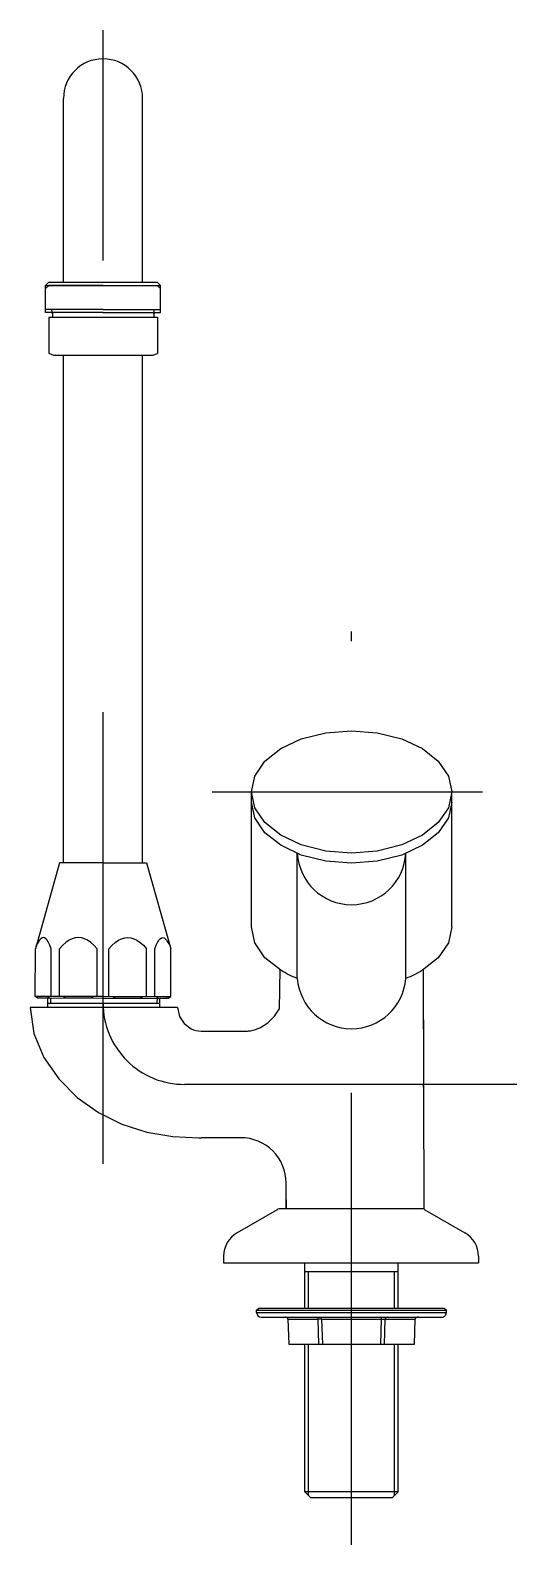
# Model space of a CAD drawing. Extents: x 66.492 to 66.599, y -27.491 to -27.156.
import ezdxf

# ---------------------------------------------------------------- set-up
doc = ezdxf.new("R2010")
doc.units = 0
doc.header["$LTSCALE"] = 0.2
doc.header["$MEASUREMENT"] = 0
doc.linetypes.add('AXES', pattern=[0.54, 0.3, -0.08, 0.08, -0.08])
doc.linetypes.add('CONTINU', pattern=[0])
doc.layers.get('0').update_dxf_attribs({"linetype": 'CONTINUOUS'})
doc.layers.add('DECA_EIXOS', color=5, linetype='AXES')

msp = doc.modelspace()

# ---------------------------------------------------------------- linework, layer by layer
at = {"linetype": 'CONTINU'}
for points in [[(66.51665, -27.17091, 0.99998), (66.49915, -27.17091)], [(66.5509, -27.338, 0.950545), (66.57491, -27.338)], [(66.5509, -27.36575, -0.042804), (66.54722, -27.36394), (66.54371, -27.36115), (66.54147, -27.35784), (66.54073, -27.35435)], [(66.58508, -27.35435), (66.58433, -27.35784), (66.58209, -27.36115), (66.57858, -27.36394, -0.042807), (66.5749, -27.36575)], [(66.5509, -27.36575, 0.926351), (66.5749, -27.36575)], [(66.52741, -27.37687, 0.108157), (66.52961, -27.3774)], [(66.53961, -27.3774, 0.041059), (66.54053, -27.37731)], [(66.54053, -27.37731, 0.070486), (66.54275, -27.37658)], [(66.5484, -27.411, 0.414217), (66.5384, -27.401)], [(66.54722, -27.41671, 0.131652), (66.54642, -27.41693)], [(66.57916, -27.41693, 0.131652), (66.57836, -27.41671)], [(66.53759, -27.42203, 0.268069), (66.53459, -27.42722)], [(66.59099, -27.42722, 0.26795), (66.58799, -27.42203)], [(66.5419, -27.43971, 0.414208), (66.5429, -27.44071)], [(66.5488, -27.44118, 0.398474), (66.54817, -27.44071)], [(66.54837, -27.44071), (66.54858, -27.44077, -0.239788), (66.5488, -27.44118)], [(66.55498, -27.44071), (66.5552, -27.44077, -0.239816), (66.55542, -27.44118)], [(66.57082, -27.44071), (66.57061, -27.44077, 0.239832), (66.57038, -27.44118)], [(66.57744, -27.44071), (66.57722, -27.44077, 0.239775), (66.577, -27.44118)], [(66.57764, -27.44071, 0.398536), (66.577, -27.44118)], [(66.5829, -27.44071, 0.414302), (66.5839, -27.43971)]]:
    msp.add_lwpolyline(points, format="xyb", dxfattribs=at)
for points in [[(66.49915, -27.21161), (66.49915, -27.17091)], [(66.51665, -27.21161), (66.51665, -27.17091)], [(66.4952, -27.21232), (66.49591, -27.21161)], [(66.4952, -27.21232), (66.5206, -27.21232)], [(66.4952, -27.21761), (66.4952, -27.21232)], [(66.4952, -27.21303), (66.49591, -27.21232)], [(66.4952, -27.21832), (66.4952, -27.21303)], [(66.49591, -27.21161), (66.51989, -27.21161)], [(66.5079, -27.21232), (66.49591, -27.21232)], [(66.49915, -27.21161), (66.51665, -27.21161)], [(66.49915, -27.21232), (66.50065, -27.21232)], [(66.5079, -27.21232), (66.51989, -27.21232)], [(66.51515, -27.21232), (66.51665, -27.21232)], [(66.5206, -27.21232), (66.51989, -27.21161)], [(66.5206, -27.21303), (66.51989, -27.21232)], [(66.5206, -27.21761), (66.5206, -27.21232)], [(66.5206, -27.21832), (66.5206, -27.21303)], [(66.4966, -27.21761), (66.4952, -27.21761)], [(66.5079, -27.21761), (66.4952, -27.21761)], [(66.4967, -27.21831), (66.4952, -27.21832)], [(66.5079, -27.21832), (66.4952, -27.21832)], [(66.49589, -27.21934), (66.49588, -27.22733)], [(66.49589, -27.21934), (66.5079, -27.21935)], [(66.49674, -27.21861), (66.4966, -27.21761)], [(66.4967, -27.21831), (66.49674, -27.21934)], [(66.5079, -27.21761), (66.5206, -27.21761)], [(66.5079, -27.21832), (66.5206, -27.21832)], [(66.5079, -27.21935), (66.51999, -27.21936)], [(66.51914, -27.21861), (66.5192, -27.21761)], [(66.51914, -27.21832), (66.51914, -27.21936)], [(66.51999, -27.21936), (66.51998, -27.22736)], [(66.49588, -27.22733), (66.49693, -27.22774)], [(66.49693, -27.22774), (66.51893, -27.22776)], [(66.49915, -27.34016), (66.49915, -27.22774)], [(66.51665, -27.34016), (66.51665, -27.22776)], [(66.51893, -27.22776), (66.51998, -27.22736)], [(66.54073, -27.35435), (66.54073, -27.32445)], [(66.58508, -27.32669), (66.58433, -27.33018), (66.58209, -27.33348), (66.57858, -27.33627), (66.57402, -27.33842), (66.56861, -27.33979), (66.5629, -27.34025), (66.55719, -27.33979), (66.55178, -27.33842), (66.54722, -27.33627), (66.54371, -27.33348), (66.54147, -27.33018), (66.54073, -27.32669)], [(66.58508, -27.35435), (66.58508, -27.32445)], [(66.49825, -27.34016), (66.49296, -27.35916)], [(66.5079, -27.34016), (66.49825, -27.34016)], [(66.5079, -27.34016), (66.51755, -27.34016)], [(66.51755, -27.34016), (66.5229, -27.35916)], [(66.5509, -27.36575), (66.5509, -27.338)], [(66.5749, -27.36575), (66.57491, -27.338)], [(66.49354, -27.35778), (66.49313, -27.35835)], [(66.49384, -27.35728), (66.49354, -27.35778)], [(66.49412, -27.35696), (66.49384, -27.35728)], [(66.4944, -27.35675), (66.49412, -27.35696)], [(66.49469, -27.35668), (66.4944, -27.35675)], [(66.49497, -27.35675), (66.49469, -27.35668)], [(66.49526, -27.35696), (66.49497, -27.35675)], [(66.49553, -27.35728), (66.49526, -27.35696)], [(66.49583, -27.35778), (66.49553, -27.35728)], [(66.49612, -27.35838), (66.49583, -27.35778)], [(66.49967, -27.35778), (66.49898, -27.35838)], [(66.50039, -27.35728), (66.49967, -27.35778)], [(66.50107, -27.35695), (66.50039, -27.35728)], [(66.50175, -27.35675), (66.50107, -27.35695)], [(66.50243, -27.35668), (66.50175, -27.35675)], [(66.50311, -27.35675), (66.50243, -27.35668)], [(66.5038, -27.35696), (66.50311, -27.35675)], [(66.50447, -27.35728), (66.5038, -27.35696)], [(66.50519, -27.35778), (66.50447, -27.35728)], [(66.50588, -27.35838), (66.50519, -27.35778)], [(66.50993, -27.35838), (66.51061, -27.35778)], [(66.51061, -27.35778), (66.51131, -27.3573)], [(66.51131, -27.3573), (66.512, -27.35696)], [(66.512, -27.35696), (66.5127, -27.35675)], [(66.5127, -27.35675), (66.51337, -27.35668)], [(66.51337, -27.35668), (66.51405, -27.35675)], [(66.51405, -27.35675), (66.51475, -27.35696)], [(66.51475, -27.35696), (66.51541, -27.35728)], [(66.51541, -27.35728), (66.51614, -27.35778)], [(66.51614, -27.35778), (66.51682, -27.35838)], [(66.51969, -27.35838), (66.51997, -27.35778)], [(66.51997, -27.35778), (66.52027, -27.35728)], [(66.52027, -27.35728), (66.52055, -27.35696)], [(66.52055, -27.35696), (66.52083, -27.35675)], [(66.52083, -27.35675), (66.52111, -27.35668)], [(66.52111, -27.35668), (66.5214, -27.35675)], [(66.5214, -27.35675), (66.52167, -27.35695)], [(66.52167, -27.35695), (66.52196, -27.35728)], [(66.52196, -27.35728), (66.52226, -27.35778)], [(66.52226, -27.35778), (66.52267, -27.35835)], [(66.4929, -27.36973), (66.49296, -27.35916)], [(66.49313, -27.35835), (66.49296, -27.35916)], [(66.49642, -27.35916), (66.49612, -27.35838)], [(66.49642, -27.36973), (66.49642, -27.35916)], [(66.49898, -27.35838), (66.49825, -27.35916)], [(66.49825, -27.36973), (66.49825, -27.35916)], [(66.50661, -27.35916), (66.50588, -27.35838)], [(66.50661, -27.36973), (66.50661, -27.35916)], [(66.50919, -27.35916), (66.50993, -27.35838)], [(66.50919, -27.36973), (66.50919, -27.35916)], [(66.51682, -27.35838), (66.51755, -27.35916)], [(66.51755, -27.36973), (66.51755, -27.35916)], [(66.51938, -27.35916), (66.51969, -27.35838)], [(66.51938, -27.36973), (66.51938, -27.35916)], [(66.52267, -27.35835), (66.5229, -27.35916)], [(66.5229, -27.36973), (66.5229, -27.35916)], [(66.54703, -27.36378), (66.5469, -27.37253)], [(66.57878, -27.36378), (66.5789, -27.41681)], [(66.5079, -27.36973), (66.4929, -27.36973)], [(66.49349, -27.37007), (66.4929, -27.36973)], [(66.49322, -27.36973), (66.4929, -27.36973)], [(66.49349, -27.37007), (66.49322, -27.36973)], [(66.49384, -27.37004), (66.49349, -27.37007)], [(66.5079, -27.37016), (66.49349, -27.37007)], [(66.49412, -27.37007), (66.49384, -27.37004)], [(66.4944, -27.37008), (66.49412, -27.37007)], [(66.49469, -27.37008), (66.4944, -27.37008)], [(66.49525, -27.37008), (66.49497, -27.37008)], [(66.4957, -27.37008), (66.49525, -27.37008)], [(66.49612, -27.36973), (66.4957, -27.37008)], [(66.49582, -27.36996), (66.4957, -27.37016)], [(66.4957, -27.3722), (66.4957, -27.37008)], [(66.4957, -27.3712), (66.5205, -27.3712)], [(66.49642, -27.36973), (66.49612, -27.36973)], [(66.49635, -27.3712), (66.49635, -27.37009)], [(66.49898, -27.36973), (66.49825, -27.36973)], [(66.49969, -27.37011), (66.49898, -27.36973)], [(66.50036, -27.37011), (66.49969, -27.37011)], [(66.50105, -27.37012), (66.50036, -27.37011)], [(66.50175, -27.37012), (66.50105, -27.37012)], [(66.50243, -27.37013), (66.50175, -27.37012)], [(66.50311, -27.37013), (66.50243, -27.37013)], [(66.5038, -27.37014), (66.50311, -27.37013)], [(66.50449, -27.37014), (66.5038, -27.37014)], [(66.50516, -27.37014), (66.50449, -27.37014)], [(66.50589, -27.36973), (66.50516, -27.37014)], [(66.50661, -27.36973), (66.50589, -27.36973)], [(66.5079, -27.36973), (66.5229, -27.36973)], [(66.5079, -27.37016), (66.52231, -27.37007)], [(66.50919, -27.36973), (66.50991, -27.36973)], [(66.50991, -27.36973), (66.51064, -27.37014)], [(66.51064, -27.37014), (66.51133, -27.37014)], [(66.51133, -27.37014), (66.51202, -27.37014)], [(66.51202, -27.37014), (66.5127, -27.37013)], [(66.5127, -27.37013), (66.51337, -27.37013)], [(66.51337, -27.37013), (66.51405, -27.37012)], [(66.51405, -27.37012), (66.51473, -27.37012)], [(66.51473, -27.37012), (66.51541, -27.37011)], [(66.51541, -27.37011), (66.51611, -27.37011)], [(66.51611, -27.37011), (66.51684, -27.36973)], [(66.51684, -27.36973), (66.51755, -27.36973)], [(66.51938, -27.36973), (66.51968, -27.36973)], [(66.51968, -27.36973), (66.52027, -27.37016)], [(66.51985, -27.3712), (66.51996, -27.36994)], [(66.51996, -27.36994), (66.52027, -27.37016)], [(66.52027, -27.37016), (66.5205, -27.37008)], [(66.5205, -27.3722), (66.5205, -27.37008)], [(66.5205, -27.37008), (66.52083, -27.37008)], [(66.52111, -27.37008), (66.5214, -27.37008)], [(66.5214, -27.37008), (66.52167, -27.37007)], [(66.52167, -27.37007), (66.52196, -27.37004)], [(66.52196, -27.37004), (66.52231, -27.37007)], [(66.52231, -27.37007), (66.5229, -27.36973)], [(66.52231, -27.37007), (66.52255, -27.36973)], [(66.52255, -27.36973), (66.5229, -27.36973)], [(66.4918, -27.3722), (66.4926, -27.37792), (66.4948, -27.38326), (66.49811, -27.388), (66.50221, -27.39208), (66.50692, -27.39544), (66.51209, -27.39802), (66.51761, -27.39976), (66.52332, -27.4007), (66.5291, -27.40099)], [(66.50793, -27.3722), (66.4918, -27.3722)], [(66.52441, -27.3722), (66.50793, -27.3722)], [(66.52441, -27.3722), (66.52481, -27.37413), (66.52586, -27.37574), (66.52741, -27.37687)], [(66.54275, -27.37658), (66.54441, -27.37554), (66.54586, -27.37411), (66.5469, -27.37253)], [(66.54525, -27.37471), (66.5458, -27.37417)], [(66.52961, -27.3774), (66.53961, -27.3774)], [(66.5788, -27.3749), (66.57883, -27.38868)], [(66.57883, -27.38868), (66.57883, -27.3892)], [(66.57883, -27.38906), (66.57883, -27.38934)], [(66.57884, -27.38989), (66.57883, -27.3892)], [(66.5291, -27.40099), (66.52964, -27.401)], [(66.5384, -27.401), (66.52964, -27.401)], [(66.5484, -27.41671), (66.5484, -27.411)], [(66.5484, -27.41474), (66.5484, -27.41671)], [(66.54642, -27.41693), (66.53759, -27.42203)], [(66.57859, -27.41672), (66.54722, -27.41671)], [(66.5774, -27.41672), (66.5484, -27.41671)], [(66.57916, -27.41693), (66.58799, -27.42203)], [(66.53459, -27.42722), (66.53459, -27.42871)], [(66.59099, -27.42722), (66.59099, -27.42871)], [(66.53459, -27.42871), (66.59099, -27.42871)], [(66.55258, -27.43871), (66.55258, -27.42871)], [(66.57323, -27.43071), (66.55258, -27.43071)], [(66.55338, -27.43871), (66.55338, -27.43071)], [(66.57243, -27.43871), (66.57243, -27.43071)], [(66.57323, -27.43871), (66.57323, -27.42871)], [(66.5419, -27.43921), (66.5424, -27.43871)], [(66.5419, -27.43971), (66.5419, -27.43921)], [(66.5419, -27.43921), (66.5839, -27.43921)], [(66.5419, -27.43971), (66.5839, -27.43971)], [(66.5424, -27.43871), (66.5834, -27.43871)], [(66.5429, -27.44071), (66.5829, -27.44071)], [(66.5488, -27.44118), (66.549, -27.4467)], [(66.5488, -27.44118), (66.55542, -27.44118)], [(66.55628, -27.44118), (66.55542, -27.44118)], [(66.55542, -27.44118), (66.55558, -27.4467)], [(66.55628, -27.44118), (66.55628, -27.44071)], [(66.55628, -27.44118), (66.55645, -27.4467)], [(66.55628, -27.44118), (66.56952, -27.44118)], [(66.5629, -27.44071), (66.5629, -27.43871)], [(66.56935, -27.4467), (66.56952, -27.44118)], [(66.56952, -27.44118), (66.56952, -27.44071)], [(66.56952, -27.44118), (66.57038, -27.44118)], [(66.57022, -27.4467), (66.57038, -27.44118)], [(66.57038, -27.44118), (66.577, -27.44118)], [(66.5768, -27.4467), (66.577, -27.44118)], [(66.5834, -27.43871), (66.5839, -27.43921)], [(66.5839, -27.43971), (66.5839, -27.43921)], [(66.549, -27.4467), (66.5768, -27.4467)], [(66.55258, -27.47939), (66.55258, -27.4467)], [(66.55338, -27.48019), (66.55338, -27.4467)], [(66.57243, -27.48019), (66.57243, -27.4467)], [(66.57323, -27.47939), (66.57323, -27.4467)], [(66.5539, -27.48071), (66.55258, -27.47939)], [(66.57323, -27.47939), (66.55258, -27.47939)], [(66.5719, -27.48071), (66.5539, -27.48071)], [(66.57323, -27.47939), (66.5719, -27.48071)]]:
    msp.add_lwpolyline(points, dxfattribs=at)
msp.add_lwpolyline([(66.54073, -27.32445), (66.54147, -27.32096), (66.54371, -27.31765), (66.54722, -27.31486), (66.55178, -27.31272), (66.55719, -27.31135), (66.5629, -27.31089), (66.56861, -27.31135), (66.57402, -27.31272), (66.57858, -27.31486), (66.58209, -27.31765), (66.58433, -27.32096), (66.58508, -27.32445), (66.58433, -27.32794), (66.58209, -27.33125), (66.57858, -27.33404), (66.57402, -27.33618), (66.56861, -27.33755), (66.5629, -27.33801), (66.55719, -27.33755), (66.55178, -27.33618), (66.54722, -27.33404), (66.54371, -27.33125), (66.54147, -27.32794)], close=True, dxfattribs=at)
at = {"layer": 'DECA_EIXOS'}
for points in [[(66.5079, -27.40678), (66.5079, -27.15583)], [(66.5629, -27.4911), (66.5629, -27.2889)], [(66.53204, -27.32445), (66.59192, -27.32445)], [(66.59946, -27.3892), (66.52591, -27.3892)]]:
    msp.add_lwpolyline(points, dxfattribs=at)
msp.add_lwpolyline([(66.5079, -27.3712, 0.414447), (66.52591, -27.3892)], format="xyb", dxfattribs=at)

doc.saveas('drawing.dxf')
